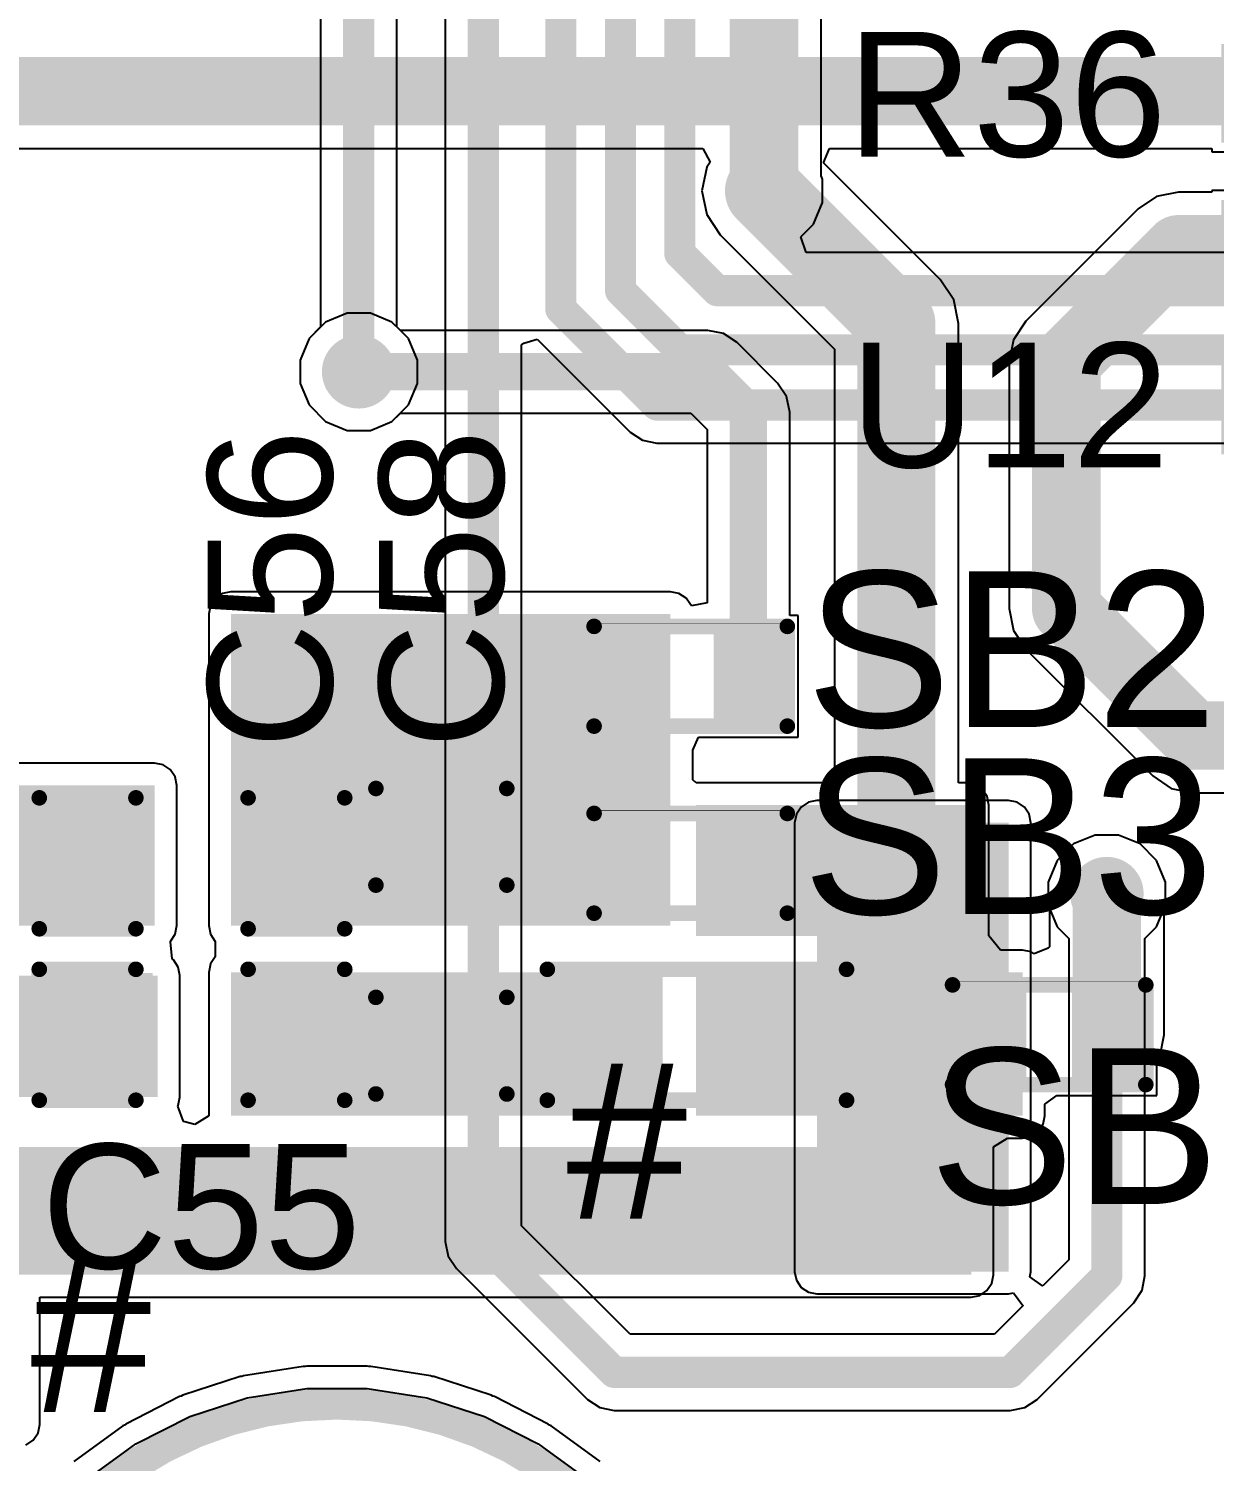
# Model space of a CAD drawing. Header units: millimetres. Extents: x -0.43 to 2.06, y -0.4 to 2.49.
# Drawn here: x 0.6491 to 1.0295, y 0.0885 to 0.5481 of the extents above; entities that cross this region are included whole.
import ezdxf

# ---------------------------------------------------------------- set-up
doc = ezdxf.new("R2010")
doc.units = ezdxf.units.MM
doc.header["$MEASUREMENT"] = 0
for name, color, linetype in [('BottomLayer', 5, 'Continuous'), ('Mechanical2', 216, 'Continuous'), ('MultiLayer', 9, 'Continuous'), ('TopLayer', 1, 'Continuous'), ('TopOverlay', 2, 'Continuous'), ('TopPaste', 8, 'Continuous'), ('TopSolder', 216, 'Continuous'), ('ViaHoleLayer', 16, 'Continuous')]:
    doc.layers.add(name, color=color, linetype=linetype)
doc.styles.add('Arial', font='', dxfattribs={"height": 0.2})
doc.styles.get('Arial').set_extended_font_data('Arial')

# ---------------------------------------------------------------- blocks, each defined once
blk = doc.blocks.new('SOIC_8_53')
at = {"layer": 'TopLayer'}
for points in [[(-0.07579, 0.08681), (-0.07579, 0.06319), (-0.13681, 0.06319), (-0.13681, 0.08681)], [(0.13681, 0.08681), (0.13681, 0.06319), (0.07579, 0.06319), (0.07579, 0.08681)], [(-0.07579, 0.03681), (-0.07579, 0.01319), (-0.13681, 0.01319), (-0.13681, 0.03681)], [(0.13681, 0.03681), (0.13681, 0.01319), (0.07579, 0.01319), (0.07579, 0.03681)], [(-0.07579, -0.01319), (-0.07579, -0.03681), (-0.13681, -0.03681), (-0.13681, -0.01319)], [(0.13681, -0.01319), (0.13681, -0.03681), (0.07579, -0.03681), (0.07579, -0.01319)], [(-0.07579, -0.06319), (-0.07579, -0.08681), (-0.13681, -0.08681), (-0.13681, -0.06319)], [(0.13681, -0.06319), (0.13681, -0.08681), (0.07579, -0.08681), (0.07579, -0.06319)]]:
    blk.add_hatch(color=1, dxfattribs=at).paths.add_polyline_path(points)
at = {"layer": 'TopOverlay'}
blk.add_hatch(color=2, dxfattribs=at).paths.add_polyline_path([(-0.072, 0.062), (-0.059, 0.062), (-0.059, 0.088), (-0.072, 0.088)])
at = {"layer": 'TopPaste'}
for points in [[(-0.07579, 0.08681), (-0.07579, 0.06319), (-0.13681, 0.06319), (-0.13681, 0.08681)], [(0.13681, 0.08681), (0.13681, 0.06319), (0.07579, 0.06319), (0.07579, 0.08681)], [(-0.07579, 0.03681), (-0.07579, 0.01319), (-0.13681, 0.01319), (-0.13681, 0.03681)], [(0.13681, 0.03681), (0.13681, 0.01319), (0.07579, 0.01319), (0.07579, 0.03681)], [(-0.07579, -0.01319), (-0.07579, -0.03681), (-0.13681, -0.03681), (-0.13681, -0.01319)], [(0.13681, -0.01319), (0.13681, -0.03681), (0.07579, -0.03681), (0.07579, -0.01319)], [(-0.07579, -0.06319), (-0.07579, -0.08681), (-0.13681, -0.08681), (-0.13681, -0.06319)], [(0.13681, -0.06319), (0.13681, -0.08681), (0.07579, -0.08681), (0.07579, -0.06319)]]:
    blk.add_hatch(color=8, dxfattribs=at).paths.add_polyline_path(points)
at = {"layer": 'TopSolder'}
for points in [[(-0.07179, 0.09081), (-0.07179, 0.05919), (-0.14081, 0.05919), (-0.14081, 0.09081)], [(0.14081, 0.09081), (0.14081, 0.05919), (0.07179, 0.05919), (0.07179, 0.09081)], [(-0.07179, 0.04081), (-0.07179, 0.00919), (-0.14081, 0.00919), (-0.14081, 0.04081)], [(0.14081, 0.04081), (0.14081, 0.00919), (0.07179, 0.00919), (0.07179, 0.04081)], [(-0.07179, -0.00919), (-0.07179, -0.04081), (-0.14081, -0.04081), (-0.14081, -0.00919)], [(0.14081, -0.00919), (0.14081, -0.04081), (0.07179, -0.04081), (0.07179, -0.00919)], [(-0.07179, -0.05919), (-0.07179, -0.09081), (-0.14081, -0.09081), (-0.14081, -0.05919)], [(0.14081, -0.05919), (0.14081, -0.09081), (0.07179, -0.09081), (0.07179, -0.05919)]]:
    blk.add_hatch(color=216, dxfattribs=at).paths.add_polyline_path(points)
at = {"layer": 'TopOverlay', "const_width": 0.005}
for points in [[(-0.07837, 0.098), (0.07837, 0.098)], [(-0.07837, 0.091), (-0.07837, 0.098)], [(0.07837, 0.091), (0.07837, 0.098)], [(-0.148, 0.07), (-0.148, 0.08)], [(-0.148, 0.08), (-0.143, 0.075)], [(-0.148, 0.07), (-0.143, 0.075)], [(-0.07837, -0.098), (-0.07837, -0.091)], [(0.07837, -0.098), (0.07837, -0.091)], [(-0.07837, -0.098), (0.07837, -0.098)]]:
    blk.add_lwpolyline(points, dxfattribs=at)
at = {"layer": 'TopOverlay', "const_width": 0.0025}
for points in [[(-0.07962, 0.098, 1), (-0.07712, 0.098, 1)], [(-0.07962, 0.098, 1), (-0.07712, 0.098, 1)], [(0.07712, 0.098, 1), (0.07962, 0.098, 1)], [(0.07712, 0.098, 1), (0.07962, 0.098, 1)], [(-0.07962, 0.091, 1), (-0.07712, 0.091, 1)], [(0.07712, 0.091, 1), (0.07962, 0.091, 1)], [(-0.14925, 0.08, 1), (-0.14675, 0.08, 1)], [(-0.14925, 0.08, 1), (-0.14675, 0.08, 1)], [(-0.14425, 0.075, 1), (-0.14175, 0.075, 1)], [(-0.14425, 0.075, 1), (-0.14175, 0.075, 1)], [(-0.14925, 0.07, 1), (-0.14675, 0.07, 1)], [(-0.14925, 0.07, 1), (-0.14675, 0.07, 1)], [(-0.07962, -0.091, 1), (-0.07712, -0.091, 1)], [(0.07712, -0.091, 1), (0.07962, -0.091, 1)], [(-0.07962, -0.098, 1), (-0.07712, -0.098, 1)], [(-0.07962, -0.098, 1), (-0.07712, -0.098, 1)], [(0.07712, -0.098, 1), (0.07962, -0.098, 1)], [(0.07712, -0.098, 1), (0.07962, -0.098, 1)]]:
    blk.add_lwpolyline(points, format="xyb", close=True, dxfattribs=at)
blk = doc.blocks.new('S______B______0402_60')
at = {"layer": 'TopLayer'}
for points in [[(-0.0275, -0.0125), (-0.0275, 0.0125), (-0.0095, 0.0125), (-0.0095, -0.0125)], [(0.0095, -0.0125), (0.0095, 0.0125), (0.0275, 0.0125), (0.0275, -0.0125)]]:
    blk.add_hatch(color=1, dxfattribs=at).paths.add_polyline_path(points)
at = {"layer": 'TopPaste'}
for points in [[(-0.0275, -0.0125), (-0.0275, 0.0125), (-0.0095, 0.0125), (-0.0095, -0.0125)], [(0.0095, -0.0125), (0.0095, 0.0125), (0.0275, 0.0125), (0.0275, -0.0125)]]:
    blk.add_hatch(color=8, dxfattribs=at).paths.add_polyline_path(points)
at = {"layer": 'TopSolder'}
for points in [[(-0.02967, -0.01467), (-0.02967, 0.01467), (-0.00733, 0.01467), (-0.00733, -0.01467)], [(0.00733, -0.01467), (0.00733, 0.01467), (0.02967, 0.01467), (0.02967, -0.01467)]]:
    blk.add_hatch(color=216, dxfattribs=at).paths.add_polyline_path(points)
at = {"layer": 'TopOverlay'}
for points, const_width in [([(0.031, 0.016), (-0.031, 0.016)], 0.005), ([(-0.031, 0.016), (-0.031, -0.016)], 0.005), ([(0.031, 0.016), (0.031, -0.016)], 0.005), ([(0.031, -0.016), (-0.031, -0.016)], 0.005), ([(0.032, -0.017), (-0.032, -0.017)], 0.000127)]:
    blk.add_lwpolyline(points, dxfattribs=dict(at, const_width=const_width))
for points, const_width in [([(-0.03225, 0.016, 1), (-0.02975, 0.016, 1)], 0.0025), ([(-0.03225, 0.016, 1), (-0.02975, 0.016, 1)], 0.0025), ([(0.02975, 0.016, 1), (0.03225, 0.016, 1)], 0.0025), ([(0.02975, 0.016, 1), (0.03225, 0.016, 1)], 0.0025), ([(-0.03225, -0.016, 1), (-0.02975, -0.016, 1)], 0.0025), ([(-0.03225, -0.016, 1), (-0.02975, -0.016, 1)], 0.0025), ([(0.02975, -0.016, 1), (0.03225, -0.016, 1)], 0.0025), ([(0.02975, -0.016, 1), (0.03225, -0.016, 1)], 0.0025), ([(-0.03203, -0.017, 1), (-0.03197, -0.017, 1)], 0.0000635), ([(0.03197, -0.017, 1), (0.03203, -0.017, 1)], 0.0000635)]:
    blk.add_lwpolyline(points, format="xyb", close=True, dxfattribs=dict(at, const_width=const_width))
blk = doc.blocks.new('S______B______0402_61')
at = {"layer": 'TopLayer'}
for points in [[(-0.0275, -0.0125), (-0.0275, 0.0125), (-0.0095, 0.0125), (-0.0095, -0.0125)], [(0.0095, -0.0125), (0.0095, 0.0125), (0.0275, 0.0125), (0.0275, -0.0125)]]:
    blk.add_hatch(color=1, dxfattribs=at).paths.add_polyline_path(points)
at = {"layer": 'TopPaste'}
for points in [[(-0.0275, -0.0125), (-0.0275, 0.0125), (-0.0095, 0.0125), (-0.0095, -0.0125)], [(0.0095, -0.0125), (0.0095, 0.0125), (0.0275, 0.0125), (0.0275, -0.0125)]]:
    blk.add_hatch(color=8, dxfattribs=at).paths.add_polyline_path(points)
at = {"layer": 'TopSolder'}
for points in [[(-0.02967, -0.01467), (-0.02967, 0.01467), (-0.00733, 0.01467), (-0.00733, -0.01467)], [(0.00733, -0.01467), (0.00733, 0.01467), (0.02967, 0.01467), (0.02967, -0.01467)]]:
    blk.add_hatch(color=216, dxfattribs=at).paths.add_polyline_path(points)
at = {"layer": 'TopOverlay'}
for points, const_width in [([(0.031, 0.016), (-0.031, 0.016)], 0.005), ([(-0.031, 0.016), (-0.031, -0.016)], 0.005), ([(0.031, 0.016), (0.031, -0.016)], 0.005), ([(0.031, -0.016), (-0.031, -0.016)], 0.005), ([(0.032, -0.017), (-0.032, -0.017)], 0.000127)]:
    blk.add_lwpolyline(points, dxfattribs=dict(at, const_width=const_width))
for points, const_width in [([(-0.03225, 0.016, 1), (-0.02975, 0.016, 1)], 0.0025), ([(-0.03225, 0.016, 1), (-0.02975, 0.016, 1)], 0.0025), ([(0.02975, 0.016, 1), (0.03225, 0.016, 1)], 0.0025), ([(0.02975, 0.016, 1), (0.03225, 0.016, 1)], 0.0025), ([(-0.03225, -0.016, 1), (-0.02975, -0.016, 1)], 0.0025), ([(-0.03225, -0.016, 1), (-0.02975, -0.016, 1)], 0.0025), ([(0.02975, -0.016, 1), (0.03225, -0.016, 1)], 0.0025), ([(0.02975, -0.016, 1), (0.03225, -0.016, 1)], 0.0025), ([(-0.03203, -0.017, 1), (-0.03197, -0.017, 1)], 0.0000635), ([(0.03197, -0.017, 1), (0.03203, -0.017, 1)], 0.0000635)]:
    blk.add_lwpolyline(points, format="xyb", close=True, dxfattribs=dict(at, const_width=const_width))
blk = doc.blocks.new('S______B______0402_62')
at = {"layer": 'TopLayer'}
for points in [[(-0.0275, -0.0125), (-0.0275, 0.0125), (-0.0095, 0.0125), (-0.0095, -0.0125)], [(0.0095, -0.0125), (0.0095, 0.0125), (0.0275, 0.0125), (0.0275, -0.0125)]]:
    blk.add_hatch(color=1, dxfattribs=at).paths.add_polyline_path(points)
at = {"layer": 'TopPaste'}
for points in [[(-0.0275, -0.0125), (-0.0275, 0.0125), (-0.0095, 0.0125), (-0.0095, -0.0125)], [(0.0095, -0.0125), (0.0095, 0.0125), (0.0275, 0.0125), (0.0275, -0.0125)]]:
    blk.add_hatch(color=8, dxfattribs=at).paths.add_polyline_path(points)
at = {"layer": 'TopSolder'}
for points in [[(-0.02967, -0.01467), (-0.02967, 0.01467), (-0.00733, 0.01467), (-0.00733, -0.01467)], [(0.00733, -0.01467), (0.00733, 0.01467), (0.02967, 0.01467), (0.02967, -0.01467)]]:
    blk.add_hatch(color=216, dxfattribs=at).paths.add_polyline_path(points)
at = {"layer": 'TopOverlay'}
for points, const_width in [([(0.031, 0.016), (-0.031, 0.016)], 0.005), ([(-0.031, 0.016), (-0.031, -0.016)], 0.005), ([(0.031, 0.016), (0.031, -0.016)], 0.005), ([(0.031, -0.016), (-0.031, -0.016)], 0.005), ([(0.032, -0.017), (-0.032, -0.017)], 0.000127)]:
    blk.add_lwpolyline(points, dxfattribs=dict(at, const_width=const_width))
for points, const_width in [([(-0.03225, 0.016, 1), (-0.02975, 0.016, 1)], 0.0025), ([(-0.03225, 0.016, 1), (-0.02975, 0.016, 1)], 0.0025), ([(0.02975, 0.016, 1), (0.03225, 0.016, 1)], 0.0025), ([(0.02975, 0.016, 1), (0.03225, 0.016, 1)], 0.0025), ([(-0.03225, -0.016, 1), (-0.02975, -0.016, 1)], 0.0025), ([(-0.03225, -0.016, 1), (-0.02975, -0.016, 1)], 0.0025), ([(0.02975, -0.016, 1), (0.03225, -0.016, 1)], 0.0025), ([(0.02975, -0.016, 1), (0.03225, -0.016, 1)], 0.0025), ([(-0.03203, -0.017, 1), (-0.03197, -0.017, 1)], 0.0000635), ([(0.03197, -0.017, 1), (0.03203, -0.017, 1)], 0.0000635)]:
    blk.add_lwpolyline(points, format="xyb", close=True, dxfattribs=dict(at, const_width=const_width))
blk = doc.blocks.new('RES_0603_63')
at = {"layer": 'TopLayer'}
for points in [[(-0.015, 0.0175), (-0.015, -0.0175), (-0.045, -0.0175), (-0.045, 0.0175)], [(0.045, 0.0175), (0.045, -0.0175), (0.015, -0.0175), (0.015, 0.0175)]]:
    blk.add_hatch(color=1, dxfattribs=at).paths.add_polyline_path(points)
at = {"layer": 'TopPaste'}
for points in [[(-0.015, 0.0175), (-0.015, -0.0175), (-0.045, -0.0175), (-0.045, 0.0175)], [(0.045, 0.0175), (0.045, -0.0175), (0.015, -0.0175), (0.015, 0.0175)]]:
    blk.add_hatch(color=8, dxfattribs=at).paths.add_polyline_path(points)
at = {"layer": 'TopSolder'}
for points in [[(-0.011, 0.0215), (-0.011, -0.0215), (-0.049, -0.0215), (-0.049, 0.0215)], [(0.049, 0.0215), (0.049, -0.0215), (0.011, -0.0215), (0.011, 0.0215)]]:
    blk.add_hatch(color=216, dxfattribs=at).paths.add_polyline_path(points)
at = {"layer": 'TopOverlay', "const_width": 0.005}
for points in [[(-0.048, -0.021), (-0.048, 0.021)], [(-0.048, 0.021), (0.048, 0.021)], [(0.048, -0.021), (0.048, 0.021)], [(-0.048, -0.021), (0.048, -0.021)]]:
    blk.add_lwpolyline(points, dxfattribs=at)
at = {"layer": 'TopOverlay', "const_width": 0.0025}
for points in [[(-0.04925, 0.021, 1), (-0.04675, 0.021, 1)], [(-0.04925, 0.021, 1), (-0.04675, 0.021, 1)], [(0.04675, 0.021, 1), (0.04925, 0.021, 1)], [(0.04675, 0.021, 1), (0.04925, 0.021, 1)], [(-0.04925, -0.021, 1), (-0.04675, -0.021, 1)], [(-0.04925, -0.021, 1), (-0.04675, -0.021, 1)], [(0.04675, -0.021, 1), (0.04925, -0.021, 1)], [(0.04675, -0.021, 1), (0.04925, -0.021, 1)]]:
    blk.add_lwpolyline(points, format="xyb", close=True, dxfattribs=at)
blk = doc.blocks.new('CAP_0603_101')
at = {"layer": 'TopLayer'}
for points in [[(-0.015, 0.0175), (-0.015, -0.0175), (-0.045, -0.0175), (-0.045, 0.0175)], [(0.045, 0.0175), (0.045, -0.0175), (0.015, -0.0175), (0.015, 0.0175)]]:
    blk.add_hatch(color=1, dxfattribs=at).paths.add_polyline_path(points)
at = {"layer": 'TopPaste'}
for points in [[(-0.015, 0.0175), (-0.015, -0.0175), (-0.045, -0.0175), (-0.045, 0.0175)], [(0.045, 0.0175), (0.045, -0.0175), (0.015, -0.0175), (0.015, 0.0175)]]:
    blk.add_hatch(color=8, dxfattribs=at).paths.add_polyline_path(points)
at = {"layer": 'TopSolder'}
for points in [[(-0.01264, 0.01986), (-0.01264, -0.01986), (-0.04736, -0.01986), (-0.04736, 0.01986)], [(0.04736, 0.01986), (0.04736, -0.01986), (0.01264, -0.01986), (0.01264, 0.01986)]]:
    blk.add_hatch(color=216, dxfattribs=at).paths.add_polyline_path(points)
at = {"layer": 'TopOverlay', "const_width": 0.005}
for points in [[(-0.018, 0.021), (-0.049, 0.021)], [(-0.049, -0.021), (-0.049, 0.021)], [(0.049, 0.021), (0.018, 0.021)], [(0.049, -0.021), (0.049, 0.021)], [(-0.018, -0.021), (-0.049, -0.021)], [(0.049, -0.021), (0.018, -0.021)]]:
    blk.add_lwpolyline(points, dxfattribs=at)
at = {"layer": 'TopOverlay', "const_width": 0.0025}
for points in [[(-0.05025, 0.021, 1), (-0.04775, 0.021, 1)], [(-0.05025, 0.021, 1), (-0.04775, 0.021, 1)], [(-0.01925, 0.021, 1), (-0.01675, 0.021, 1)], [(0.01675, 0.021, 1), (0.01925, 0.021, 1)], [(0.04775, 0.021, 1), (0.05025, 0.021, 1)], [(0.04775, 0.021, 1), (0.05025, 0.021, 1)], [(-0.05025, -0.021, 1), (-0.04775, -0.021, 1)], [(-0.05025, -0.021, 1), (-0.04775, -0.021, 1)], [(-0.01925, -0.021, 1), (-0.01675, -0.021, 1)], [(0.01675, -0.021, 1), (0.01925, -0.021, 1)], [(0.04775, -0.021, 1), (0.05025, -0.021, 1)], [(0.04775, -0.021, 1), (0.05025, -0.021, 1)]]:
    blk.add_lwpolyline(points, format="xyb", close=True, dxfattribs=at)
blk = doc.blocks.new('CAP_0603_103')
at = {"layer": 'TopLayer'}
for points in [[(-0.015, 0.0175), (-0.015, -0.0175), (-0.045, -0.0175), (-0.045, 0.0175)], [(0.045, 0.0175), (0.045, -0.0175), (0.015, -0.0175), (0.015, 0.0175)]]:
    blk.add_hatch(color=1, dxfattribs=at).paths.add_polyline_path(points)
at = {"layer": 'TopPaste'}
for points in [[(-0.015, 0.0175), (-0.015, -0.0175), (-0.045, -0.0175), (-0.045, 0.0175)], [(0.045, 0.0175), (0.045, -0.0175), (0.015, -0.0175), (0.015, 0.0175)]]:
    blk.add_hatch(color=8, dxfattribs=at).paths.add_polyline_path(points)
at = {"layer": 'TopSolder'}
for points in [[(-0.01264, 0.01986), (-0.01264, -0.01986), (-0.04736, -0.01986), (-0.04736, 0.01986)], [(0.04736, 0.01986), (0.04736, -0.01986), (0.01264, -0.01986), (0.01264, 0.01986)]]:
    blk.add_hatch(color=216, dxfattribs=at).paths.add_polyline_path(points)
at = {"layer": 'TopOverlay', "const_width": 0.005}
for points in [[(-0.018, 0.021), (-0.049, 0.021)], [(-0.049, 0.021), (-0.049, -0.021)], [(0.049, 0.021), (0.018, 0.021)], [(0.049, 0.021), (0.049, -0.021)], [(-0.018, -0.021), (-0.049, -0.021)], [(0.049, -0.021), (0.018, -0.021)]]:
    blk.add_lwpolyline(points, dxfattribs=at)
at = {"layer": 'TopOverlay', "const_width": 0.0025}
for points in [[(-0.05025, 0.021, 1), (-0.04775, 0.021, 1)], [(-0.05025, 0.021, 1), (-0.04775, 0.021, 1)], [(-0.01925, 0.021, 1), (-0.01675, 0.021, 1)], [(0.01675, 0.021, 1), (0.01925, 0.021, 1)], [(0.04775, 0.021, 1), (0.05025, 0.021, 1)], [(0.04775, 0.021, 1), (0.05025, 0.021, 1)], [(-0.05025, -0.021, 1), (-0.04775, -0.021, 1)], [(-0.05025, -0.021, 1), (-0.04775, -0.021, 1)], [(-0.01925, -0.021, 1), (-0.01675, -0.021, 1)], [(0.01675, -0.021, 1), (0.01925, -0.021, 1)], [(0.04775, -0.021, 1), (0.05025, -0.021, 1)], [(0.04775, -0.021, 1), (0.05025, -0.021, 1)]]:
    blk.add_lwpolyline(points, format="xyb", close=True, dxfattribs=at)
blk = doc.blocks.new('CAP_0603_104')
at = {"layer": 'TopLayer'}
for points in [[(-0.015, 0.0175), (-0.015, -0.0175), (-0.045, -0.0175), (-0.045, 0.0175)], [(0.045, 0.0175), (0.045, -0.0175), (0.015, -0.0175), (0.015, 0.0175)]]:
    blk.add_hatch(color=1, dxfattribs=at).paths.add_polyline_path(points)
at = {"layer": 'TopPaste'}
for points in [[(-0.015, 0.0175), (-0.015, -0.0175), (-0.045, -0.0175), (-0.045, 0.0175)], [(0.045, 0.0175), (0.045, -0.0175), (0.015, -0.0175), (0.015, 0.0175)]]:
    blk.add_hatch(color=8, dxfattribs=at).paths.add_polyline_path(points)
at = {"layer": 'TopSolder'}
for points in [[(-0.01264, 0.01986), (-0.01264, -0.01986), (-0.04736, -0.01986), (-0.04736, 0.01986)], [(0.04736, 0.01986), (0.04736, -0.01986), (0.01264, -0.01986), (0.01264, 0.01986)]]:
    blk.add_hatch(color=216, dxfattribs=at).paths.add_polyline_path(points)
at = {"layer": 'TopOverlay', "const_width": 0.005}
for points in [[(-0.018, 0.021), (-0.049, 0.021)], [(-0.049, 0.021), (-0.049, -0.021)], [(0.049, 0.021), (0.018, 0.021)], [(0.049, 0.021), (0.049, -0.021)], [(-0.018, -0.021), (-0.049, -0.021)], [(0.049, -0.021), (0.018, -0.021)]]:
    blk.add_lwpolyline(points, dxfattribs=at)
at = {"layer": 'TopOverlay', "const_width": 0.0025}
for points in [[(-0.05025, 0.021, 1), (-0.04775, 0.021, 1)], [(-0.05025, 0.021, 1), (-0.04775, 0.021, 1)], [(-0.01925, 0.021, 1), (-0.01675, 0.021, 1)], [(0.01675, 0.021, 1), (0.01925, 0.021, 1)], [(0.04775, 0.021, 1), (0.05025, 0.021, 1)], [(0.04775, 0.021, 1), (0.05025, 0.021, 1)], [(-0.05025, -0.021, 1), (-0.04775, -0.021, 1)], [(-0.05025, -0.021, 1), (-0.04775, -0.021, 1)], [(-0.01925, -0.021, 1), (-0.01675, -0.021, 1)], [(0.01675, -0.021, 1), (0.01925, -0.021, 1)], [(0.04775, -0.021, 1), (0.05025, -0.021, 1)], [(0.04775, -0.021, 1), (0.05025, -0.021, 1)]]:
    blk.add_lwpolyline(points, format="xyb", close=True, dxfattribs=at)

msp = doc.modelspace()

# ---------------------------------------------------------------- hatches: boundary and pattern name
at = {"layer": 'BottomLayer'}
h = msp.add_hatch(color=5, dxfattribs=at)
edge = h.paths.add_edge_path()
edge.add_arc((0.885, 0.496), 0.01181, 0, 360)
h = msp.add_hatch(color=5, dxfattribs=at)
edge = h.paths.add_edge_path()
edge.add_arc((0.755, 0.438), 0.01181, 0, 360)
msp.add_hatch(color=5, dxfattribs=at).paths.add_polyline_path([(0.902, 0.14931), (0.96351, 0.14931), (0.96351, 0.29331), (0.902, 0.29331)])
h = msp.add_hatch(color=5, dxfattribs=at)
edge = h.paths.add_edge_path()
edge.add_arc((0.92751, 0.28131), 0.01181, 0, 360)
h = msp.add_hatch(color=5, dxfattribs=at)
edge = h.paths.add_edge_path()
edge.add_arc((0.99501, 0.27057), 0.01181, 0, 360)
h = msp.add_hatch(color=5, dxfattribs=at)
edge = h.paths.add_edge_path()
edge.add_arc((0.92551, 0.17231), 0.01181, 0, 360)
at = {"layer": 'TopLayer'}
h = msp.add_hatch(color=1, dxfattribs=at)
edge = h.paths.add_edge_path()
edge.add_arc((0.885, 0.496), 0.01181, 0, 360)
h = msp.add_hatch(color=1, dxfattribs=at)
edge = h.paths.add_edge_path()
edge.add_arc((0.755, 0.438), 0.01181, 0, 360)
for points in [[(0.714, 0.26031), (0.855, 0.26031), (0.855, 0.36031), (0.714, 0.36031)], [(0.60551, 0.26031), (0.68951, 0.26031), (0.68951, 0.30531), (0.60551, 0.30531)], [(0.86324, 0.257), (0.95, 0.257), (0.95, 0.299), (0.86324, 0.299)], [(0.60551, 0.20531), (0.69051, 0.20531), (0.69051, 0.24431), (0.60551, 0.24431)], [(0.714, 0.19931), (0.85251, 0.19931), (0.85251, 0.24531), (0.714, 0.24531)], [(0.86324, 0.19931), (0.968, 0.19931), (0.968, 0.24531), (0.86324, 0.24531)], [(0.60351, 0.14831), (0.95151, 0.14831), (0.95151, 0.18931), (0.60351, 0.18931)]]:
    msp.add_hatch(color=1, dxfattribs=at).paths.add_polyline_path(points)
h = msp.add_hatch(color=1, dxfattribs=at)
edge = h.paths.add_edge_path()
edge.add_arc((0.92751, 0.28131), 0.01181, 0, 360)
h = msp.add_hatch(color=1, dxfattribs=at)
edge = h.paths.add_edge_path()
edge.add_arc((0.99501, 0.27057), 0.01181, 0, 360)
h = msp.add_hatch(color=1, dxfattribs=at)
edge = h.paths.add_edge_path()
edge.add_arc((0.92551, 0.17231), 0.01181, 0, 360)
at = {"layer": 'ViaHoleLayer'}
h = msp.add_hatch(color=16, dxfattribs=at)
edge = h.paths.add_edge_path()
edge.add_arc((0.885, 0.496), 0.00591, 0, 360)
h = msp.add_hatch(color=16, dxfattribs=at)
edge = h.paths.add_edge_path()
edge.add_arc((0.755, 0.438), 0.00591, 0, 360)
h = msp.add_hatch(color=16, dxfattribs=at)
edge = h.paths.add_edge_path()
edge.add_arc((0.92751, 0.28131), 0.00591, 0, 360)
h = msp.add_hatch(color=16, dxfattribs=at)
edge = h.paths.add_edge_path()
edge.add_arc((0.99501, 0.27057), 0.00591, 0, 360)
h = msp.add_hatch(color=16, dxfattribs=at)
edge = h.paths.add_edge_path()
edge.add_arc((0.92551, 0.17231), 0.00591, 0, 360)

# ---------------------------------------------------------------- linework, layer by layer
at = {"layer": 'BottomLayer'}
for p, q in [((0.78276, 0.79793), (0.78276, 0.159)), ((0.76724, 0.45237), (0.76724, 0.78893)), ((0.74276, 0.65074), (0.74276, 0.45237)), ((0.90335, 0.50085), (0.90335, 0.57497)), ((0.90381, 0.49974), (0.90335, 0.50085)), ((0.90381, 0.49226), (0.90381, 0.49974)), ((0.90095, 0.48534), (0.90381, 0.49226)), ((0.89684, 0.48124), (0.90095, 0.48534)), ((0.89851, 0.47624), (0.89684, 0.48124)), ((1.11193, 0.47624), (0.89851, 0.47624)), ((0.74276, 0.45237), (0.73905, 0.44866)), ((0.77095, 0.44866), (0.76724, 0.45237)), ((0.73905, 0.44866), (0.73619, 0.44174)), ((0.77381, 0.44174), (0.77095, 0.44866)), ((0.80724, 0.4466), (0.80802, 0.44718)), ((0.80724, 0.16407), (0.80724, 0.4466)), ((0.80802, 0.44718), (0.81224, 0.44846)), ((0.81224, 0.44846), (0.84204, 0.41866)), ((0.73619, 0.44174), (0.73619, 0.43426)), ((0.77381, 0.43426), (0.77381, 0.44174)), ((0.73619, 0.43426), (0.73905, 0.42734)), ((0.77095, 0.42734), (0.77381, 0.43426)), ((0.73905, 0.42734), (0.74434, 0.42205)), ((0.76566, 0.42205), (0.77095, 0.42734)), ((0.74434, 0.42205), (0.75126, 0.41919)), ((0.75126, 0.41919), (0.75874, 0.41919)), ((0.75874, 0.41919), (0.76566, 0.42205)), ((0.84204, 0.41866), (0.84601, 0.416)), ((0.84601, 0.416), (0.85069, 0.41507)), ((0.85069, 0.41507), (1.20514, 0.41507)), ((0.89927, 0.2999), (0.89695, 0.29835)), ((0.902, 0.30044), (0.89927, 0.2999)), ((0.96351, 0.30044), (0.902, 0.30044)), ((0.96624, 0.2999), (0.96351, 0.30044)), ((0.96856, 0.29835), (0.96624, 0.2999)), ((0.89541, 0.29604), (0.89486, 0.29331)), ((0.89695, 0.29835), (0.89541, 0.29604)), ((0.97011, 0.29604), (0.96856, 0.29835)), ((0.97065, 0.29331), (0.97011, 0.29604)), ((0.89486, 0.29331), (0.89486, 0.14931)), ((0.97065, 0.14931), (0.97065, 0.29331)), ((0.98436, 0.28652), (0.97906, 0.28123)), ((0.99127, 0.28938), (0.98436, 0.28652)), ((0.99875, 0.28938), (0.99127, 0.28938)), ((1.00567, 0.28652), (0.99875, 0.28938)), ((1.01096, 0.28123), (1.00567, 0.28652)), ((0.97906, 0.28123), (0.9762, 0.27431)), ((1.01382, 0.27431), (1.01096, 0.28123)), ((0.9762, 0.27431), (0.9762, 0.26683)), ((1.01382, 0.26683), (1.01382, 0.27431)), ((0.9762, 0.26683), (0.97906, 0.25992)), ((1.01096, 0.25992), (1.01382, 0.26683)), ((0.97906, 0.25992), (0.98278, 0.25621)), ((1.00725, 0.25621), (1.01096, 0.25992)), ((0.98278, 0.25621), (0.98278, 0.15308)), ((1.00725, 0.14801), (1.00725, 0.25621)), ((0.84207, 0.12924), (0.80724, 0.16407)), ((0.78276, 0.159), (0.7837, 0.15432)), ((0.7837, 0.15432), (0.78635, 0.15035)), ((0.98278, 0.15308), (0.97445, 0.14476)), ((0.78635, 0.15035), (0.82835, 0.10835)), ((0.89486, 0.14931), (0.89541, 0.14658)), ((0.97033, 0.1477), (0.97065, 0.14931)), ((0.97432, 0.14481), (0.97033, 0.1477)), ((1.00632, 0.14333), (1.00725, 0.14801)), ((0.89541, 0.14658), (0.89695, 0.14426)), ((0.89695, 0.14426), (0.89927, 0.14271)), ((0.89927, 0.14271), (0.902, 0.14217)), ((0.96351, 0.14217), (0.96511, 0.14249)), ((0.96511, 0.14249), (0.96801, 0.1385)), ((0.97445, 0.14476), (0.97432, 0.14481)), ((1.00366, 0.13936), (1.00632, 0.14333)), ((0.902, 0.14217), (0.96351, 0.14217)), ((0.96806, 0.13837), (0.95893, 0.12924)), ((0.96801, 0.1385), (0.96806, 0.13837)), ((0.97265, 0.10835), (1.00366, 0.13936)), ((0.95893, 0.12924), (0.84207, 0.12924)), ((0.71699, 0.11564), (0.69856, 0.10965)), ((0.71755, 0.11571), (0.71699, 0.11564)), ((0.71808, 0.11591), (0.71755, 0.11571)), ((0.73722, 0.11894), (0.71808, 0.11591)), ((0.73779, 0.11891), (0.73722, 0.11894)), ((0.73834, 0.11902), (0.73779, 0.11891)), ((0.75772, 0.11902), (0.73834, 0.11902)), ((0.75827, 0.11891), (0.75772, 0.11902)), ((0.75884, 0.11894), (0.75827, 0.11891)), ((0.77798, 0.11591), (0.75884, 0.11894)), ((0.77851, 0.11571), (0.77798, 0.11591)), ((0.77907, 0.11564), (0.77851, 0.11571)), ((0.7975, 0.10965), (0.77907, 0.11564)), ((0.69753, 0.10923), (0.68026, 0.10043)), ((0.69807, 0.10938), (0.69753, 0.10923)), ((0.69856, 0.10965), (0.69807, 0.10938)), ((0.79799, 0.10938), (0.7975, 0.10965)), ((0.79854, 0.10923), (0.79799, 0.10938)), ((0.8158, 0.10043), (0.79854, 0.10923)), ((0.82835, 0.10835), (0.83232, 0.1057)), ((0.96868, 0.1057), (0.97265, 0.10835)), ((0.83232, 0.1057), (0.837, 0.10476)), ((0.837, 0.10476), (0.964, 0.10476)), ((0.964, 0.10476), (0.96868, 0.1057)), ((0.6793, 0.09984), (0.66363, 0.08845)), ((0.67982, 0.10008), (0.6793, 0.09984)), ((0.68026, 0.10043), (0.67982, 0.10008)), ((0.81625, 0.10008), (0.8158, 0.10043)), ((0.81676, 0.09984), (0.81625, 0.10008)), ((0.83244, 0.08845), (0.81676, 0.09984))]:
    msp.add_line(p, q, dxfattribs=at)
for points, const_width in [([(0.795, 0.159), (0.795, 0.805)], 0.01), ([(0.755, 0.438), (0.755, 0.794)], 0.01), ([(0.81982, 0.45818), (0.81982, 0.7932)], 0.01), ([(0.839, 0.464), (0.839, 0.7758)], 0.01), ([(0.858, 0.476), (0.858, 0.7608)], 0.01), ([(0.885, 0.496), (0.885, 0.73)], 0.022), ([(0.858, 0.476), (0.87, 0.464)], 0.01), ([(0.839, 0.464), (0.858, 0.445)], 0.01), ([(0.87, 0.464), (1.117, 0.464)], 0.01), ([(0.81982, 0.45818), (0.85069, 0.42731)], 0.01), ([(0.858, 0.445), (1.136, 0.445)], 0.01), ([(0.85069, 0.42731), (1.21951, 0.42731)], 0.01), ([(0.99501, 0.14801), (0.99501, 0.27057)], 0.01), ([(0.795, 0.159), (0.837, 0.117)], 0.01), ([(0.964, 0.117), (0.99501, 0.14801)], 0.01), ([(0.837, 0.117), (0.964, 0.117)], 0.01)]:
    msp.add_lwpolyline(points, dxfattribs=dict(at, const_width=const_width))
for points, const_width in [([(0.8795, 0.496, 1), (0.8905, 0.496, 1)], 0.011), ([(0.8555, 0.476, 1), (0.8605, 0.476, 1)], 0.005), ([(0.8555, 0.476, 1), (0.8605, 0.476, 1)], 0.005), ([(0.8365, 0.464, 1), (0.8415, 0.464, 1)], 0.005), ([(0.8365, 0.464, 1), (0.8415, 0.464, 1)], 0.005), ([(0.8675, 0.464, 1), (0.8725, 0.464, 1)], 0.005), ([(0.8675, 0.464, 1), (0.8725, 0.464, 1)], 0.005), ([(0.81732, 0.45818, 1), (0.82232, 0.45818, 1)], 0.005), ([(0.81732, 0.45818, 1), (0.82232, 0.45818, 1)], 0.005), ([(0.8555, 0.445, 1), (0.8605, 0.445, 1)], 0.005), ([(0.8555, 0.445, 1), (0.8605, 0.445, 1)], 0.005), ([(0.7525, 0.438, 1), (0.7575, 0.438, 1)], 0.005), ([(0.84819, 0.42731, 1), (0.85319, 0.42731, 1)], 0.005), ([(0.84819, 0.42731, 1), (0.85319, 0.42731, 1)], 0.005), ([(0.99251, 0.27057, 1), (0.99751, 0.27057, 1)], 0.005), ([(0.7925, 0.159, 1), (0.7975, 0.159, 1)], 0.005), ([(0.7925, 0.159, 1), (0.7975, 0.159, 1)], 0.005), ([(0.99251, 0.14801, 1), (0.99751, 0.14801, 1)], 0.005), ([(0.99251, 0.14801, 1), (0.99751, 0.14801, 1)], 0.005), ([(0.8345, 0.117, 1), (0.8395, 0.117, 1)], 0.005), ([(0.8345, 0.117, 1), (0.8395, 0.117, 1)], 0.005), ([(0.9615, 0.117, 1), (0.9665, 0.117, 1)], 0.005), ([(0.9615, 0.117, 1), (0.9665, 0.117, 1)], 0.005)]:
    msp.add_lwpolyline(points, format="xyb", close=True, dxfattribs=dict(at, const_width=const_width))
at = {"layer": 'Mechanical2'}
for p, q in [((0.7192, 0.10886), (0.73834, 0.11189)), ((0.73834, 0.11189), (0.75772, 0.11189)), ((0.75772, 0.11189), (0.77686, 0.10886)), ((0.70077, 0.10287), (0.7192, 0.10886)), ((0.77686, 0.10886), (0.7953, 0.10287)), ((0.6835, 0.09407), (0.70077, 0.10287)), ((0.7953, 0.10287), (0.81256, 0.09407)), ((0.66782, 0.08268), (0.6835, 0.09407)), ((0.81256, 0.09407), (0.82824, 0.08268))]:
    msp.add_line(p, q, dxfattribs=at)
at = {"layer": 'Mechanical2', "const_width": 0.01}
msp.add_lwpolyline([(0.62992, -0.01124, -1), (0.86614, -0.01124)], format="xyb", dxfattribs=at)
at = {"layer": 'MultiLayer'}
for p, q in [((0.7192, 0.10886), (0.73834, 0.11189)), ((0.73834, 0.11189), (0.75772, 0.11189)), ((0.75772, 0.11189), (0.77686, 0.10886)), ((0.70077, 0.10287), (0.7192, 0.10886)), ((0.77686, 0.10886), (0.7953, 0.10287)), ((0.6835, 0.09407), (0.70077, 0.10287)), ((0.7953, 0.10287), (0.81256, 0.09407)), ((0.66782, 0.08268), (0.6835, 0.09407)), ((0.81256, 0.09407), (0.82824, 0.08268))]:
    msp.add_line(p, q, dxfattribs=at)
at = {"layer": 'TopLayer'}
for p, q in [((0.54685, 0.50965), (0.86536, 0.50965)), ((0.86536, 0.50965), (0.86772, 0.50524)), ((0.90409, 0.50503), (0.906, 0.50965)), ((0.906, 0.50965), (1.0287, 0.50965)), ((1.0287, 0.50965), (1.0287, 0.5085)), ((1.0287, 0.5085), (1.10156, 0.5085)), ((0.86663, 0.50361), (0.86512, 0.496)), ((0.86772, 0.50524), (0.86663, 0.50361)), ((0.94157, 0.46755), (0.90409, 0.50503)), ((0.86512, 0.496), (0.86663, 0.48839)), ((1.01099, 0.49422), (1.00504, 0.49024)), ((1.01801, 0.49562), (1.01099, 0.49422)), ((1.0287, 0.49562), (1.01801, 0.49562)), ((1.10156, 0.49612), (1.0287, 0.49612)), ((1.0287, 0.49612), (1.0287, 0.49562)), ((0.86663, 0.48839), (0.87094, 0.48194)), ((1.00504, 0.49024), (0.96902, 0.45423)), ((0.87094, 0.48194), (0.90763, 0.44525)), ((0.94588, 0.4611), (0.94157, 0.46755)), ((0.94739, 0.45349), (0.94588, 0.4611)), ((0.75126, 0.45681), (0.74434, 0.45395)), ((0.75874, 0.45681), (0.75126, 0.45681)), ((0.76566, 0.45395), (0.75874, 0.45681)), ((0.74434, 0.45395), (0.73905, 0.44866)), ((0.76835, 0.45125), (0.76566, 0.45395)), ((0.867, 0.45125), (0.76835, 0.45125)), ((0.87207, 0.45025), (0.867, 0.45125)), ((0.94739, 0.30614), (0.94739, 0.45349)), ((0.96902, 0.45423), (0.96504, 0.44827)), ((0.73905, 0.44866), (0.73619, 0.44174)), ((0.87637, 0.44737), (0.87207, 0.45025)), ((0.88938, 0.43436), (0.87637, 0.44737)), ((0.96504, 0.44827), (0.96365, 0.44125)), ((0.73619, 0.44174), (0.73619, 0.43426)), ((0.90763, 0.44525), (0.90763, 0.30614)), ((0.96365, 0.44125), (0.96365, 0.362)), ((0.73619, 0.43426), (0.73905, 0.42734)), ((0.89226, 0.43006), (0.88938, 0.43436)), ((0.89327, 0.42499), (0.89226, 0.43006)), ((0.73905, 0.42734), (0.74434, 0.42205)), ((0.76566, 0.42205), (0.76835, 0.42475)), ((0.76835, 0.42475), (0.86151, 0.42475)), ((0.86151, 0.42475), (0.86676, 0.4195)), ((0.89327, 0.35981), (0.89327, 0.42499)), ((0.74434, 0.42205), (0.75126, 0.41919)), ((0.75126, 0.41919), (0.75874, 0.41919)), ((0.75874, 0.41919), (0.76566, 0.42205)), ((0.86676, 0.4195), (0.86676, 0.36383)), ((0.70895, 0.36535), (0.70741, 0.36304)), ((0.71127, 0.3669), (0.70895, 0.36535)), ((0.714, 0.36744), (0.71127, 0.3669)), ((0.855, 0.36744), (0.714, 0.36744)), ((0.85773, 0.3669), (0.855, 0.36744)), ((0.86005, 0.36535), (0.85773, 0.3669)), ((0.86119, 0.36364), (0.86005, 0.36535)), ((0.86173, 0.36291), (0.86119, 0.36364)), ((0.86676, 0.36383), (0.86176, 0.36288)), ((0.70741, 0.36304), (0.70686, 0.36031)), ((0.70686, 0.36031), (0.70686, 0.26031)), ((0.86176, 0.36288), (0.86173, 0.36291)), ((0.89601, 0.35981), (0.89327, 0.35981)), ((0.89601, 0.32081), (0.89601, 0.35981)), ((0.96365, 0.362), (0.96504, 0.35498)), ((0.96504, 0.35498), (0.96902, 0.34902)), ((0.96902, 0.34902), (1.00972, 0.30833)), ((0.86214, 0.31658), (0.86401, 0.32081)), ((0.86401, 0.32081), (0.86714, 0.32081)), ((0.86714, 0.32081), (0.89601, 0.32081)), ((0.86214, 0.30705), (0.86214, 0.31658)), ((0.68951, 0.31244), (0.60551, 0.31244)), ((0.69224, 0.3119), (0.68951, 0.31244)), ((0.69456, 0.31035), (0.69224, 0.3119)), ((0.69611, 0.30804), (0.69456, 0.31035)), ((0.69665, 0.30531), (0.69611, 0.30804)), ((1.00972, 0.30833), (1.01567, 0.30435)), ((0.69665, 0.26031), (0.69665, 0.30531)), ((0.86324, 0.30614), (0.86214, 0.30705)), ((0.90763, 0.30614), (0.86324, 0.30614)), ((0.95, 0.30614), (0.94739, 0.30614)), ((0.95273, 0.30559), (0.95, 0.30614)), ((0.95505, 0.30405), (0.95273, 0.30559)), ((0.95659, 0.30173), (0.95505, 0.30405)), ((1.01567, 0.30435), (1.02269, 0.30295)), ((0.95714, 0.299), (0.95659, 0.30173)), ((0.95714, 0.257), (0.95714, 0.299)), ((1.02269, 0.30295), (1.05066, 0.30295)), ((0.98436, 0.28652), (0.97906, 0.28123)), ((0.99127, 0.28938), (0.98436, 0.28652)), ((0.99875, 0.28938), (0.99127, 0.28938)), ((1.00567, 0.28652), (0.99875, 0.28938)), ((1.01096, 0.28123), (1.00567, 0.28652)), ((0.97906, 0.28123), (0.9762, 0.27431)), ((1.01382, 0.27431), (1.01096, 0.28123)), ((0.9762, 0.27431), (0.9762, 0.26683)), ((1.01382, 0.26683), (1.01382, 0.27431)), ((0.9762, 0.26683), (0.97666, 0.26572)), ((1.01336, 0.26572), (1.01382, 0.26683)), ((0.97666, 0.26572), (0.97666, 0.2535)), ((1.01336, 0.22531), (1.01336, 0.26572)), ((0.69471, 0.25548), (0.69611, 0.25758)), ((0.69611, 0.25758), (0.69665, 0.26031)), ((0.70686, 0.26031), (0.70741, 0.25758)), ((0.70741, 0.25758), (0.70895, 0.25526)), ((0.69458, 0.25508), (0.69471, 0.25548)), ((0.69514, 0.24963), (0.69458, 0.25508)), ((0.70895, 0.25526), (0.70895, 0.25035)), ((0.96093, 0.25244), (0.95714, 0.257)), ((0.97617, 0.25307), (0.97166, 0.25128)), ((0.97666, 0.2535), (0.97617, 0.25307)), ((0.69556, 0.24935), (0.69514, 0.24963)), ((0.69711, 0.24704), (0.69556, 0.24935)), ((0.70895, 0.25035), (0.70741, 0.24804)), ((0.968, 0.25244), (0.96093, 0.25244)), ((0.97073, 0.2519), (0.968, 0.25244)), ((0.97166, 0.25128), (0.97073, 0.2519)), ((0.69765, 0.24431), (0.69711, 0.24704)), ((0.69765, 0.20531), (0.69765, 0.24431)), ((0.70741, 0.24804), (0.70686, 0.24531)), ((0.70686, 0.24531), (0.70686, 0.19931)), ((1.01197, 0.21828), (1.01336, 0.22531)), ((1.01101, 0.21685), (1.01197, 0.21828)), ((1.01101, 0.20581), (1.01101, 0.21685)), ((0.69699, 0.2024), (0.69711, 0.20258)), ((0.69878, 0.19751), (0.69699, 0.2024)), ((0.69711, 0.20258), (0.69765, 0.20531)), ((0.97514, 0.20309), (0.97901, 0.20581)), ((0.97514, 0.19931), (0.97514, 0.20309)), ((0.97901, 0.20581), (0.98014, 0.20581)), ((0.98014, 0.20581), (1.01101, 0.20581)), ((0.70686, 0.19931), (0.7024, 0.19649)), ((0.97459, 0.19658), (0.97514, 0.19931)), ((0.7024, 0.19649), (0.69878, 0.19751)), ((0.97073, 0.19271), (0.97305, 0.19426)), ((0.97305, 0.19426), (0.97459, 0.19658)), ((0.95865, 0.18931), (0.96318, 0.19217)), ((0.95865, 0.14831), (0.95865, 0.18931)), ((0.96318, 0.19217), (0.968, 0.19217)), ((0.968, 0.19217), (0.97073, 0.19271)), ((0.95811, 0.14558), (0.95865, 0.14831)), ((0.95424, 0.14171), (0.95656, 0.14326)), ((0.95656, 0.14326), (0.95811, 0.14558)), ((0.65265, 0.10031), (0.65265, 0.14117)), ((0.65265, 0.14117), (0.95151, 0.14117)), ((0.95151, 0.14117), (0.95424, 0.14171)), ((0.71699, 0.11564), (0.69856, 0.10965)), ((0.71755, 0.11571), (0.71699, 0.11564)), ((0.71808, 0.11591), (0.71755, 0.11571)), ((0.73722, 0.11894), (0.71808, 0.11591)), ((0.73779, 0.11891), (0.73722, 0.11894)), ((0.73834, 0.11902), (0.73779, 0.11891)), ((0.75772, 0.11902), (0.73834, 0.11902)), ((0.75827, 0.11891), (0.75772, 0.11902)), ((0.75884, 0.11894), (0.75827, 0.11891)), ((0.77798, 0.11591), (0.75884, 0.11894)), ((0.77851, 0.11571), (0.77798, 0.11591)), ((0.77907, 0.11564), (0.77851, 0.11571)), ((0.7975, 0.10965), (0.77907, 0.11564)), ((0.69753, 0.10923), (0.68026, 0.10043)), ((0.69807, 0.10938), (0.69753, 0.10923)), ((0.69856, 0.10965), (0.69807, 0.10938)), ((0.79799, 0.10938), (0.7975, 0.10965)), ((0.79854, 0.10923), (0.79799, 0.10938)), ((0.8158, 0.10043), (0.79854, 0.10923)), ((0.65056, 0.09526), (0.65211, 0.09758)), ((0.65211, 0.09758), (0.65265, 0.10031)), ((0.6793, 0.09984), (0.66363, 0.08845)), ((0.67982, 0.10008), (0.6793, 0.09984)), ((0.68026, 0.10043), (0.67982, 0.10008)), ((0.81625, 0.10008), (0.8158, 0.10043)), ((0.81676, 0.09984), (0.81625, 0.10008)), ((0.83244, 0.08845), (0.81676, 0.09984)), ((0.64824, 0.09371), (0.65056, 0.09526))]:
    msp.add_line(p, q, dxfattribs=at)
for points, const_width in [([(0.542, 0.528), (1.06552, 0.528)], 0.022), ([(0.885, 0.496), (0.92751, 0.45349)], 0.025), ([(0.982, 0.44125), (1.01801, 0.47726)], 0.022), ([(1.01801, 0.47726), (1.06617, 0.47726)], 0.022), ([(0.92751, 0.28131), (0.92751, 0.45349)], 0.025), ([(0.982, 0.362), (0.982, 0.44125)], 0.022), ([(0.755, 0.438), (0.867, 0.438)], 0.012), ([(0.867, 0.438), (0.88001, 0.42499)], 0.012), ([(0.88001, 0.34031), (0.88001, 0.42499)], 0.012), ([(0.982, 0.362), (1.02269, 0.32131)], 0.022), ([(1.02269, 0.32131), (1.05551, 0.32131)], 0.022), ([(0.89451, 0.28031), (0.8952, 0.281)], 0.022), ([(0.9272, 0.281), (0.92751, 0.28131)], 0.022), ([(0.99501, 0.22531), (0.99501, 0.27057)], 0.022)]:
    msp.add_lwpolyline(points, dxfattribs=dict(at, const_width=const_width))
for points, const_width in [([(0.87875, 0.496, 1), (0.89125, 0.496, 1)], 0.0125), ([(1.01251, 0.47726, 1), (1.02351, 0.47726, 1)], 0.011), ([(1.01251, 0.47726, 1), (1.02351, 0.47726, 1)], 0.011), ([(0.92126, 0.45349, 1), (0.93376, 0.45349, 1)], 0.0125), ([(0.92126, 0.45349, 1), (0.93376, 0.45349, 1)], 0.0125), ([(0.9765, 0.44125, 1), (0.9875, 0.44125, 1)], 0.011), ([(0.9765, 0.44125, 1), (0.9875, 0.44125, 1)], 0.011), ([(0.752, 0.438, 1), (0.758, 0.438, 1)], 0.006), ([(0.864, 0.438, 1), (0.87, 0.438, 1)], 0.006), ([(0.864, 0.438, 1), (0.87, 0.438, 1)], 0.006), ([(0.87701, 0.42499, 1), (0.88301, 0.42499, 1)], 0.006), ([(0.87701, 0.42499, 1), (0.88301, 0.42499, 1)], 0.006), ([(0.9765, 0.362, 1), (0.9875, 0.362, 1)], 0.011), ([(0.9765, 0.362, 1), (0.9875, 0.362, 1)], 0.011), ([(0.87701, 0.34031, 1), (0.88301, 0.34031, 1)], 0.006), ([(1.01719, 0.32131, 1), (1.02819, 0.32131, 1)], 0.011), ([(1.01719, 0.32131, 1), (1.02819, 0.32131, 1)], 0.011), ([(0.88901, 0.28031, 1), (0.90001, 0.28031, 1)], 0.011), ([(0.8897, 0.281, 1), (0.9007, 0.281, 1)], 0.011), ([(0.92126, 0.28131, 1), (0.93376, 0.28131, 1)], 0.0125), ([(0.9217, 0.281, 1), (0.9327, 0.281, 1)], 0.011), ([(0.92201, 0.28131, 1), (0.93301, 0.28131, 1)], 0.011), ([(0.98951, 0.27057, 1), (1.00051, 0.27057, 1)], 0.011), ([(0.98951, 0.22531, 1), (1.00051, 0.22531, 1)], 0.011)]:
    msp.add_lwpolyline(points, format="xyb", close=True, dxfattribs=dict(at, const_width=const_width))

# ---------------------------------------------------------------- block references
for name, p in [('SOIC_8_53', (1.17251, 0.50231)), ('RES_0603_63', (0.86351, 0.22531))]:
    msp.add_blockref(name, p)
for name, p, rotation in [('S______B______0402_61', (0.86151, 0.34031), 180), ('CAP_0603_103', (0.70151, 0.28031), 180), ('CAP_0603_101', (0.78151, 0.25531), 270), ('S______B______0402_60', (0.86151, 0.28031), 180), ('CAP_0603_104', (0.70151, 0.22531), 180), ('S______B______0402_62', (0.97651, 0.22531), 180)]:
    msp.add_blockref(name, p, dxfattribs=dict(rotation=rotation))

# ---------------------------------------------------------------- texts
at = {"layer": 'TopOverlay', "style": 'Arial'}
for s, height, p in [('R36', 0.04, (0.91168, 0.50701)), ('U12', 0.04, (0.91253, 0.40731)), ('SB2', 0.05, (0.89847, 0.32401)), ('SB3', 0.05, (0.8973, 0.26401)), ('SB1', 0.05, (0.93798, 0.17101)), ('C55', 0.04, (0.6532, 0.15031))]:
    msp.add_text(s, height=height, dxfattribs=at).set_placement(p)
for s, height, rotation, p in [('C56', 0.04, 90, (0.74651, 0.31699)), ('C58', 0.04, 90, (0.80151, 0.31699)), ('#', 0.05, 360, (0.82164, 0.16632)), ('#', 0.05, 360, (0.64964, 0.10432))]:
    msp.add_text(s, height=height, rotation=rotation, dxfattribs=at).set_placement(p)

doc.saveas('drawing.dxf')
